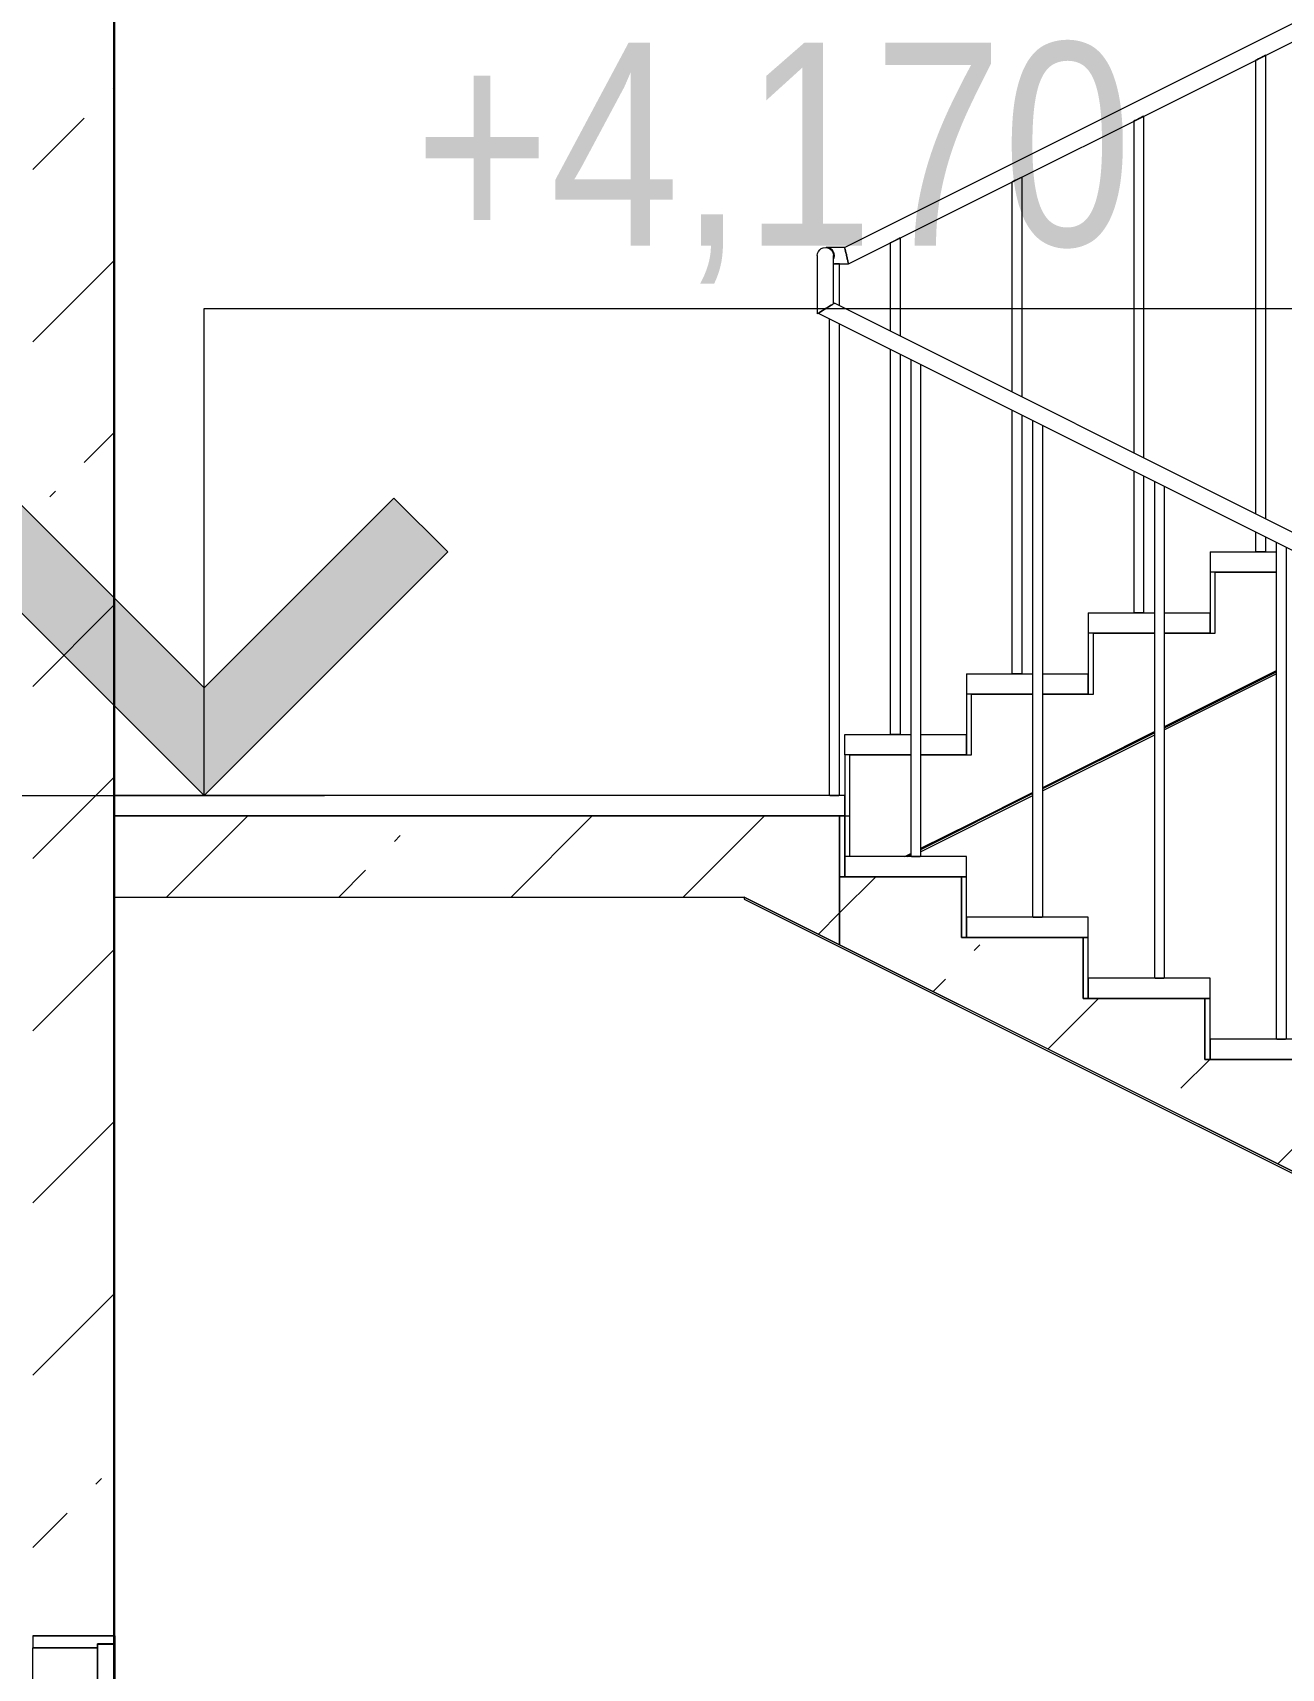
# Model space of a CAD drawing. Header units: millimetres. Extents: x -39507 to 33074, y -24219 to 30962.
# Drawn here: x 15867 to 18943, y 2020 to 6049 of the extents above; entities that cross this region are included whole.
import ezdxf

# ---------------------------------------------------------------- set-up
doc = ezdxf.new("R2010")
doc.units = ezdxf.units.MM
for name, color, linetype, lineweight in [('Балясины', 7, 'Continuous', 9), ('Верхние поручни', 7, 'Continuous', 9), ('Высотные отметки', 7, 'Continuous', 9), ('Двери', 7, 'Continuous', 9), ('Каркас_Импост', 7, 'Continuous', 9), ('Лестницы', 7, 'Continuous', 9), ('Лестницы-1', 7, 'Continuous', 18), ('Общие ребра', 7, 'Continuous', 9), ('Ограждение', 7, 'Continuous', 9), ('Панель', 7, 'Continuous', 9), ('Потолки', 7, 'Continuous', 9), ('Проступи_подступенки', 7, 'Continuous', 18), ('Проступи_подступенки-1', 7, 'Continuous', 9), ('Стены', 7, 'Continuous', 9), ('Структура _1_', 7, 'Continuous', 18), ('Штриховка разреза-2', 7, 'Continuous', 9)]:
    doc.layers.add(name, color=color, linetype=linetype, lineweight=lineweight)
doc.styles.add('Arial Narrow', font='ARIALN.TTF', dxfattribs={"height": 500})
pattern_1 = [(45, (-2885.9, 6475), (-424.264, 424.264), [600, -100, 20, -100]), (45, (-2885.9, 6899), (-424.264, 424.264), [])]

# ---------------------------------------------------------------- blocks, each defined once
blk = doc.blocks.new('Дверь - Однопольная - ДВ1__21х10-7160078-Разрез 2-2')
at = {"layer": 'Двери'}
for p, q in [((16027.1, 22217.1), (16027.1, 22018.3)), ((15990.7, 22150.8), (15986.4, 22168.6)), ((15986.6, 22168), (15990.7, 22150.7)), ((15990.7, 22150.7), (16009.1, 22137.5)), ((16015.3, 22033.1), (16015.3, 22125.3)), ((16067.1, 22052.5), (16067.1, 22097.5)), ((16075.4, 22097.5), (16067.1, 22097.5)), ((16075.4, 22097.5), (16075.4, 22052.5)), ((16104, 22080.4), (16075.4, 22080.4)), ((16113, 22080.4), (16100.9, 22080.4)), ((16067.1, 22052.5), (16075.4, 22052.5)), ((16075.4, 22070.4), (16104, 22070.4)), ((16095.8, 22076.4), (16095.8, 22074.4)), ((16096.9, 22076.4), (16096.9, 22074.4)), ((16100.9, 22070.4), (16113, 22070.4)), ((16117, 22074.4), (16117, 22076.4)), ((16118.1, 22074.4), (16118.1, 22076.4))]:
    blk.add_line(p, q, dxfattribs=at)
at = {"layer": 'Двери', "flags": 128}
for points in [[(16095.8, 22076.4), (16095.8, 22076.6), (16095.8, 22076.8), (16095.8, 22076.9), (16095.8, 22077.1), (16095.9, 22077.2), (16095.9, 22077.4), (16095.9, 22077.5), (16096, 22077.7), (16096, 22077.8), (16096.1, 22078), (16096.2, 22078.1), (16096.2, 22078.3), (16096.3, 22078.4), (16096.4, 22078.6), (16096.5, 22078.7), (16096.6, 22078.8), (16096.7, 22078.9), (16096.8, 22079.1), (16096.9, 22079.2), (16097, 22079.3), (16097.1, 22079.4), (16097.2, 22079.5), (16097.4, 22079.6), (16097.5, 22079.7), (16097.6, 22079.8), (16097.8, 22079.9), (16097.9, 22080), (16098, 22080), (16098.2, 22080.1), (16098.3, 22080.2), (16098.5, 22080.2), (16098.6, 22080.3), (16098.8, 22080.3), (16098.9, 22080.3), (16099.1, 22080.4), (16099.3, 22080.4), (16099.4, 22080.4), (16099.6, 22080.4), (16099.7, 22080.4), (16099.8, 22080.4)], [(16100.9, 22080.4), (16100, 22080.3), (16099.1, 22080), (16098.4, 22079.6), (16097.7, 22078.9), (16097.3, 22078.2), (16097, 22077.3), (16096.9, 22076.4)], [(16117, 22076.4), (16116.9, 22077.3), (16116.6, 22078.2), (16116.1, 22078.9), (16115.5, 22079.6), (16114.7, 22080), (16113.9, 22080.3), (16113, 22080.4)], [(16114.1, 22080.4), (16114.2, 22080.4), (16114.4, 22080.4), (16114.5, 22080.4), (16114.7, 22080.4), (16114.9, 22080.4), (16115, 22080.3), (16115.2, 22080.3), (16115.3, 22080.2), (16115.5, 22080.2), (16115.6, 22080.1), (16115.8, 22080.1), (16115.9, 22080), (16116, 22079.9), (16116.2, 22079.8), (16116.3, 22079.7), (16116.4, 22079.6), (16116.6, 22079.5), (16116.7, 22079.4), (16116.8, 22079.3), (16116.9, 22079.2), (16117, 22079.1), (16117.1, 22079), (16117.2, 22078.9), (16117.3, 22078.7), (16117.4, 22078.6), (16117.5, 22078.5), (16117.6, 22078.3), (16117.7, 22078.2), (16117.7, 22078), (16117.8, 22077.9), (16117.8, 22077.7), (16117.9, 22077.6), (16117.9, 22077.4), (16118, 22077.3), (16118, 22077.1), (16118, 22077), (16118, 22076.8), (16118.1, 22076.6), (16118.1, 22076.5), (16118.1, 22076.4)], [(15940.4, 22052.6), (15939.2, 22052.4), (15938, 22051.8), (15936.9, 22050.8), (15935.8, 22049.3), (15934.9, 22047.5), (15934.1, 22045.4), (15933.5, 22043.1), (15933.1, 22040.6), (15932.8, 22038), (15932.8, 22035.4), (15933, 22032.8), (15933.3, 22030.5), (15933.9, 22028.3), (15934.6, 22026.4), (15935.5, 22024.8), (15936.5, 22023.7), (15937.7, 22022.9), (15938.8, 22022.7)], [(15938.8, 22022.7), (15940, 22022.8), (15941.2, 22023.4), (15942.3, 22024.5), (15943.4, 22025.9), (15944.3, 22027.7), (15945.1, 22029.8), (15945.7, 22032.2), (15946.1, 22034.7), (15946.4, 22037.3), (15946.4, 22039.9), (15946.2, 22042.4), (15945.9, 22044.8), (15945.3, 22047), (15944.6, 22048.9), (15943.7, 22050.4), (15942.7, 22051.6), (15941.6, 22052.3), (15940.4, 22052.6)], [(16099.8, 22070.4), (16099.6, 22070.4), (16099.5, 22070.4), (16099.3, 22070.5), (16099.1, 22070.5), (16099, 22070.5), (16098.8, 22070.5), (16098.7, 22070.6), (16098.5, 22070.6), (16098.4, 22070.7), (16098.2, 22070.7), (16098.1, 22070.8), (16097.9, 22070.9), (16097.8, 22071), (16097.7, 22071), (16097.5, 22071.1), (16097.4, 22071.2), (16097.3, 22071.3), (16097.1, 22071.4), (16097, 22071.5), (16096.9, 22071.6), (16096.8, 22071.8), (16096.7, 22071.9), (16096.6, 22072), (16096.5, 22072.1), (16096.4, 22072.3), (16096.3, 22072.4), (16096.3, 22072.5), (16096.2, 22072.7), (16096.1, 22072.8), (16096.1, 22073), (16096, 22073.1), (16095.9, 22073.3), (16095.9, 22073.4), (16095.9, 22073.6), (16095.8, 22073.8), (16095.8, 22073.9), (16095.8, 22074.1), (16095.8, 22074.2), (16095.8, 22074.4), (16095.8, 22074.4)], [(16096.9, 22074.4), (16097, 22073.5), (16097.3, 22072.7), (16097.7, 22071.9), (16098.4, 22071.3), (16099.1, 22070.8), (16100, 22070.5), (16100.9, 22070.4)], [(16113, 22070.4), (16113.9, 22070.5), (16114.7, 22070.8), (16115.5, 22071.3), (16116.1, 22071.9), (16116.6, 22072.7), (16116.9, 22073.5), (16117, 22074.4)], [(16118.1, 22074.4), (16118.1, 22074.3), (16118, 22074.1), (16118, 22074), (16118, 22073.8), (16118, 22073.6), (16117.9, 22073.5), (16117.9, 22073.3), (16117.9, 22073.2), (16117.8, 22073), (16117.7, 22072.9), (16117.7, 22072.7), (16117.6, 22072.6), (16117.5, 22072.4), (16117.4, 22072.3), (16117.4, 22072.2), (16117.3, 22072), (16117.2, 22071.9), (16117.1, 22071.8), (16117, 22071.7), (16116.8, 22071.6), (16116.7, 22071.5), (16116.6, 22071.3), (16116.5, 22071.2), (16116.4, 22071.2), (16116.2, 22071.1), (16116.1, 22071), (16115.9, 22070.9), (16115.8, 22070.8), (16115.7, 22070.8), (16115.5, 22070.7), (16115.4, 22070.6), (16115.2, 22070.6), (16115.1, 22070.6), (16114.9, 22070.5), (16114.7, 22070.5), (16114.6, 22070.5), (16114.4, 22070.4), (16114.3, 22070.4), (16114.1, 22070.4), (16114.1, 22070.4)]]:
    blk.add_lwpolyline(points, dxfattribs=at)
at = {"layer": 'Двери'}
for centre, radius, start, end in [((16084, 22128.8), 105, 122.8143, 158.1234), ((16157, 22021.3), 225.3, 139.188, 173.8123), ((16157, 22021.3), 210.7, 142.0866, 177.9252), ((16000.3, 22125.3), 15, 0, 54.2438), ((16157, 22021.3), 225.3, 176.2822, 178.0596), ((15939.1, 22028.9), 7.3, 180, 0), ((16030.5, 22033.1), 15.2, 180, 257.1804)]:
    blk.add_arc(centre, radius, start, end, dxfattribs=at)
blk.add_open_spline([(15957.3, 22125.8), (15956.9, 22124.9), (15953.5, 22118.3), (15947.7, 22105.5), (15943.3, 22093.1), (15941.4, 22086.8)], degree=3, knots=[0.2825242, 0.2825242, 0.2825242, 0.2825242, 0.3333333, 0.6666667, 1, 1, 1, 1], dxfattribs=at)
for points in [[(15965.3, 22139.8), (15962.9, 22136), (15960.7, 22132), (15958.5, 22127.9)], [(15966.6, 22111.7), (15967.2, 22113), (15967.9, 22114.4), (15968.5, 22115.7)]]:
    blk.add_open_spline(points, degree=3, dxfattribs=at)
at = {"layer": 'Каркас_Импост'}
for p, q in [((15867.1, 23100), (15867.1, 23070)), ((16067.1, 23100), (15867.1, 23100)), ((16067.1, 23080), (16067.1, 23100)), ((15867.1, 23070), (16027.1, 23070)), ((16027.1, 23070), (15867.1, 23070)), ((15867.1, 21000), (15867.1, 23070)), ((16027.1, 23070), (16027.1, 23080)), ((16027.1, 23080), (16067.1, 23080)), ((16027.1, 21000), (16027.1, 23080)), ((16067.1, 23080), (16027.1, 23080)), ((16027.1, 23070), (16027.1, 21000)), ((16067.1, 23080), (16067.1, 21000)), ((16027.1, 21000), (15867.1, 21000)), ((16067.1, 21000), (16027.1, 21000))]:
    blk.add_line(p, q, dxfattribs=at)
at = {"layer": 'Панель'}
for p, q in [((16027.1, 23079), (16027.1, 21000)), ((16067.1, 23079), (16027.1, 23079)), ((16067.1, 21000), (16067.1, 23079)), ((16027.1, 21000), (16067.1, 21000))]:
    blk.add_line(p, q, dxfattribs=at)
blk = doc.blocks.new('Ограждение - 25mm-V131-Разрез 2-2')
at = {"layer": 'Балясины'}
for p, q in [((18879.2, 5981.3), (18879.2, 4863.7)), ((18891.7, 5987.6), (18897.1, 5990.3)), ((18904.2, 4851.3), (18904.2, 5993.8)), ((18879.2, 4819.2), (18879.2, 4770)), ((18904.2, 4770), (18904.2, 4806.7)), ((18891.7, 4770), (18880.9, 4770)), ((18880.9, 4770), (18891.7, 4770)), ((18891.7, 4770), (18898, 4770)), ((18898, 4770), (18891.7, 4770)), ((18898.4, 4770), (18902.5, 4770)), ((18902.5, 4770), (18898.4, 4770))]:
    blk.add_line(p, q, dxfattribs=at)
at = {"layer": 'Балясины', "flags": 128}
for points in [[(18891.7, 5987.6), (18886.3, 5984.9), (18881.9, 5982.7), (18879.5, 5981.5), (18881.9, 5982.7), (18886.3, 5984.9), (18891.7, 5987.6)], [(18898.5, 5991), (18901.5, 5992.5), (18903.9, 5993.7), (18901.5, 5992.5), (18897.1, 5990.3), (18891.7, 5987.6)]]:
    blk.add_lwpolyline(points, dxfattribs=at)
blk = doc.blocks.new('Ограждение - 25mm-V111-Разрез 2-2')
at = {"layer": 'Балясины'}
for p, q in [((18579.2, 22631.3), (18579.2, 21813.8)), ((18604.2, 21801.3), (18604.2, 22643.8)), ((18579.2, 21769.2), (18579.2, 21420)), ((18604.2, 21420), (18604.2, 21756.7)), ((18591.7, 21420), (18580.9, 21420)), ((18580.9, 21420), (18591.7, 21420)), ((18591.7, 21420), (18602.5, 21420)), ((18602.5, 21420), (18591.7, 21420))]:
    blk.add_line(p, q, dxfattribs=at)
at = {"layer": 'Балясины', "flags": 128}
for points in [[(18591.7, 22637.6), (18586.3, 22634.9), (18581.9, 22632.7), (18579.5, 22631.5), (18581.9, 22632.7), (18586.3, 22634.9), (18591.7, 22637.6)], [(18591.7, 22637.6), (18597.1, 22640.3), (18601.5, 22642.5), (18603.9, 22643.7), (18601.5, 22642.5), (18597.1, 22640.3), (18591.7, 22637.6)]]:
    blk.add_lwpolyline(points, dxfattribs=at)
blk = doc.blocks.new('Ограждение - 25mm-V112-Разрез 2-2')
at = {"layer": 'Балясины'}
for p, q in [((18304.2, 21951.4), (18304.2, 22493.8)), ((18279.2, 22481.3), (18279.2, 21963.9)), ((18279.2, 21919.2), (18279.2, 21270)), ((18304.2, 21270), (18304.2, 21906.7)), ((18291.7, 21270), (18280.9, 21270)), ((18280.9, 21270), (18291.7, 21270)), ((18291.7, 21270), (18302.5, 21270)), ((18302.5, 21270), (18291.7, 21270))]:
    blk.add_line(p, q, dxfattribs=at)
at = {"layer": 'Балясины', "flags": 128}
for points in [[(18291.7, 22487.6), (18286.3, 22484.9), (18281.9, 22482.7), (18279.5, 22481.5), (18281.9, 22482.7), (18286.3, 22484.9), (18291.7, 22487.6)], [(18291.7, 22487.6), (18297.1, 22490.3), (18301.5, 22492.5), (18303.9, 22493.7), (18301.5, 22492.5), (18297.1, 22490.3), (18291.7, 22487.6)]]:
    blk.add_lwpolyline(points, dxfattribs=at)
blk = doc.blocks.new('Ограждение - 25mm-V113-Разрез 2-2')
at = {"layer": 'Балясины'}
for p, q in [((17979.2, 22331.3), (17979.2, 22113.9)), ((18004.2, 22101.4), (18004.2, 22343.8)), ((17979.2, 22069.2), (17979.2, 21120)), ((18004.2, 21120), (18004.2, 22056.7)), ((17991.7, 21120), (17980.9, 21120)), ((17980.9, 21120), (17991.7, 21120)), ((17991.7, 21120), (18002.5, 21120)), ((18002.5, 21120), (17991.7, 21120))]:
    blk.add_line(p, q, dxfattribs=at)
at = {"layer": 'Балясины', "flags": 128}
for points in [[(17991.7, 22337.6), (17986.3, 22334.9), (17981.9, 22332.7), (17979.5, 22331.5), (17981.9, 22332.7), (17986.3, 22334.9), (17991.7, 22337.6)], [(17991.7, 22337.6), (17997.1, 22340.3), (18001.5, 22342.5), (18003.9, 22343.7), (18001.5, 22342.5), (17997.1, 22340.3), (17991.7, 22337.6)]]:
    blk.add_lwpolyline(points, dxfattribs=at)
blk = doc.blocks.new('Ограждение - 25mm-V115-Разрез 2-2')
at = {"layer": 'Балясины'}
for p, q in [((17841.7, 22280), (17852.5, 22280)), ((17854.2, 22280), (17841.7, 22280)), ((17854.2, 22176.4), (17854.2, 22280)), ((17829.2, 22144.2), (17829.2, 20970)), ((17854.2, 20970), (17854.2, 22131.7)), ((17852.5, 20970), (17830.9, 20970)), ((17830.9, 20970), (17852.5, 20970))]:
    blk.add_line(p, q, dxfattribs=at)
blk = doc.blocks.new('Ограждение - 25mm-V123-Разрез 2-2')
at = {"layer": 'Балясины'}
for p, q in [((18030, 17843.8), (18030, 16620)), ((18030.3, 17843.7), (18030.3, 17843.7)), ((18055, 16620), (18055, 17831.3)), ((18042.5, 16620), (18031.7, 16620)), ((18031.7, 16620), (18042.5, 16620)), ((18042.5, 16620), (18047.9, 16620)), ((18047.9, 16620), (18042.5, 16620)), ((18048.8, 16620), (18053.3, 16620)), ((18053.3, 16620), (18048.8, 16620))]:
    blk.add_line(p, q, dxfattribs=at)
blk = doc.blocks.new('Ограждение - 25mm-V92-Разрез 2-2')
at = {"layer": 'Балясины'}
for p, q in [((20430, -156.2), (20430, -1380)), ((20430.3, -156.3), (20430.3, -156.3)), ((20455, -1380), (20455, -168.7)), ((20442.5, -1380), (20431.7, -1380)), ((20431.7, -1380), (20442.5, -1380)), ((20442.5, -1380), (20453.3, -1380)), ((20453.3, -1380), (20442.5, -1380))]:
    blk.add_line(p, q, dxfattribs=at)
blk = doc.blocks.new('Ограждение - 25mm-V114-Разрез 2-2')
at = {"layer": 'Балясины'}
for p, q in [((17841.7, 22280), (17852.5, 22280)), ((17852.5, 22280), (17841.7, 22280)), ((17854.2, 22176.4), (17854.2, 22280)), ((17829.2, 22144.2), (17829.2, 20970)), ((17854.2, 20970), (17854.2, 22131.7)), ((17852.5, 20970), (17830.9, 20970)), ((17830.9, 20970), (17852.5, 20970))]:
    blk.add_line(p, q, dxfattribs=at)
blk = doc.blocks.new('Ограждение - 25mm-V141-Разрез 2-2')
at = {"layer": 'Балясины'}
for p, q in [((17829.2, 22144.2), (17829.2, 20970)), ((17829.5, 22144.1), (17829.5, 22144.1)), ((17854.2, 20970), (17854.2, 22131.7)), ((17841.7, 20970), (17830.9, 20970)), ((17830.9, 20970), (17841.7, 20970)), ((17841.7, 20970), (17852.5, 20970)), ((17852.5, 20970), (17841.7, 20970))]:
    blk.add_line(p, q, dxfattribs=at)
blk = doc.blocks.new('Ограждение - Ограждение-6836320-Разрез 2-2')
for name, p in [('Ограждение - 25mm-V131-Разрез 2-2', (0, 0)), ('Ограждение - 25mm-V111-Разрез 2-2', (0, -16800)), ('Ограждение - 25mm-V112-Разрез 2-2', (0, -16800)), ('Ограждение - 25mm-V113-Разрез 2-2', (0, -16800)), ('Ограждение - 25mm-V115-Разрез 2-2', (0, -16800)), ('Ограждение - 25mm-V114-Разрез 2-2', (0, -16800)), ('Ограждение - 25mm-V141-Разрез 2-2', (0, -16800)), ('Ограждение - 25mm-V123-Разрез 2-2', (0, -12600)), ('Ограждение - 25mm-V92-Разрез 2-2', (-2100, 5250)), ('Ограждение - 25mm-V92-Разрез 2-2', (-1800, 5100)), ('Ограждение - 25mm-V92-Разрез 2-2', (-1500, 4950))]:
    blk.add_blockref(name, p)
blk = doc.blocks.new('Тип верхнего поручня - Верхний поручень_Внутренний_-6837024-Разрез 2-2')
at = {"layer": 'Верхние поручни'}
for p, q in [((20343.2, 6758), (17867.1, 5520)), ((17876.6, 5480), (20387.9, 6735.7)), ((17867.1, 5520), (17821.7, 5520)), ((17799.6, 5500), (17799.6, 5356.7)), ((17839.5, 5480), (17876.6, 5480)), ((17839.6, 5381.4), (17839.6, 5500)), ((21767.1, 3420), (17841.7, 5382.7)), ((17801.7, 5358), (21757.7, 3380))]:
    blk.add_line(p, q, dxfattribs=at)
at = {"layer": 'Верхние поручни', "flags": 128}
for points in [[(17799.6, 5500), (17800.3, 5505.2), (17802.3, 5510), (17805.5, 5514.1), (17809.6, 5517.3), (17814.4, 5519.3), (17819.6, 5520)], [(17819.6, 5520), (17824.8, 5519.3), (17829.6, 5517.3), (17833.8, 5514.1), (17836.9, 5510), (17838.9, 5505.2), (17839.6, 5500)], [(17841.7, 5500), (17841, 5505.2), (17839, 5510), (17835.9, 5514.1), (17831.7, 5517.3), (17826.9, 5519.3), (17821.7, 5520)], [(17839.7, 5491.2), (17841, 5494.8), (17841.7, 5500)], [(17819.6, 5369), (17814.4, 5365.8), (17809.6, 5362.9), (17805.5, 5360.3), (17802.3, 5358.3), (17800.3, 5357.1), (17799.6, 5356.7)], [(17802.3, 5358.3), (17805.5, 5360.3), (17809.6, 5362.9), (17814.4, 5365.8), (17819.6, 5369)], [(17821.7, 5370.3), (17816.5, 5367.1), (17811.7, 5364.2), (17807.6, 5361.6), (17804.4, 5359.6)], [(17804.4, 5359.6), (17807.6, 5361.6), (17811.7, 5364.2), (17816.5, 5367.1), (17821.7, 5370.3)], [(17819.6, 5369), (17824.8, 5372.2), (17829.6, 5375.2), (17833.8, 5377.8), (17836.9, 5379.7)], [(17836.9, 5379.7), (17833.8, 5377.8), (17829.6, 5375.2), (17824.8, 5372.2), (17819.6, 5369)], [(17821.7, 5370.3), (17826.9, 5373.5), (17831.7, 5376.5), (17835.9, 5379.1), (17839, 5381), (17841, 5382.3), (17841.7, 5382.7)], [(17839, 5381), (17835.9, 5379.1), (17831.7, 5376.5), (17826.9, 5373.5), (17821.7, 5370.3)]]:
    blk.add_lwpolyline(points, dxfattribs=at)
at = {"layer": 'Верхние поручни'}
for points, knots in [([(17839, 5510), (17838.6, 5510.8), (17837.9, 5511.8), (17836.8, 5513.2), (17835.6, 5514.5), (17833.9, 5515.9), (17832.1, 5517.1), (17830.6, 5518), (17829.4, 5518.5), (17828.2, 5519), (17826.9, 5519.3), (17825.6, 5519.6), (17824.3, 5519.8), (17823, 5520), (17822.2, 5520), (17821.7, 5520)], [0.1666667, 0.1666667, 0.1666667, 0.1666667, 0.2083333, 0.2291667, 0.25, 0.2916667, 0.3333333, 0.3541667, 0.375, 0.3958333, 0.4166667, 0.4375, 0.4583333, 0.4791667, 0.5, 0.5, 0.5, 0.5]), ([(17871.8, 5500), (17871.4, 5501.7), (17870.6, 5505.2), (17869.5, 5510.1), (17868.5, 5514.3), (17867.5, 5518.6), (17867.1, 5520), (17867.1, 5520)], [0, 0, 0, 0, 0.0833333, 0.1666667, 0.25, 0.3333333, 0.5, 0.5, 0.5, 0.5]), ([(17839.7, 5491.2), (17839.9, 5491.6), (17840.4, 5492.8), (17841.4, 5495.6), (17841.7, 5498.3), (17841.7, 5500)], [0.8549357, 0.8549357, 0.8549357, 0.8549357, 0.875, 0.9166667, 1, 1, 1, 1]), ([(17841.7, 5500), (17841.7, 5501.7), (17841.4, 5504.4), (17840.4, 5507.2), (17839.9, 5508.3), (17839.8, 5508.6)], [0, 0, 0, 0, 0.0833333, 0.125, 0.1411819, 0.1411819, 0.1411819, 0.1411819]), ([(17869.8, 5508.6), (17870.1, 5507.5), (17870.7, 5504.7), (17871.4, 5501.7), (17871.8, 5500)], [0.8588181, 0.8588181, 0.8588181, 0.8588181, 0.9166667, 1, 1, 1, 1]), ([(17876.6, 5480), (17876.6, 5480), (17876.2, 5481.4), (17875.2, 5485.7), (17874.2, 5489.9), (17873.1, 5494.8), (17872.3, 5498.3), (17871.8, 5500)], [0.5, 0.5, 0.5, 0.5, 0.6666667, 0.75, 0.8333333, 0.9166667, 1, 1, 1, 1])]:
    blk.add_open_spline(points, degree=3, knots=knots, dxfattribs=at)
for points in [[(17867.8, 5517.3), (17868, 5516.4), (17868.5, 5514.3), (17869.1, 5511.5), (17869.5, 5510)], [(17871.8, 5500), (17872.3, 5498.3), (17873.1, 5494.8), (17874.2, 5489.9), (17875.2, 5485.7), (17875.7, 5483.6), (17875.9, 5482.7)]]:
    blk.add_open_spline(points, degree=3, dxfattribs=at)
blk = doc.blocks.new('Высотные отметки - Высотная отметка - Стрелка-4455449-Разрез 2-2')
at = {"layer": 'Высотные отметки'}
blk.add_hatch(color=256, dxfattribs=at).paths.add_polyline_path([(-36565.6, -5267.2), (-36098.4, -5734.3), (-35631.2, -5267.2), (-35498.4, -5400), (-36098.4, -6000), (-36698.4, -5400)], flags=0)
for p, q in [((-36098.4, -4800), (-39098.4, -4800)), ((-36098.4, -6000), (-36098.4, -4800)), ((-36565.6, -5267.2), (-36698.4, -5400)), ((-36098.4, -5734.3), (-36565.6, -5267.2)), ((-35631.2, -5267.2), (-36098.4, -5734.3)), ((-35498.4, -5400), (-35631.2, -5267.2)), ((-36698.4, -5400), (-36098.4, -6000)), ((-36098.4, -6000), (-35498.4, -5400)), ((-35002.8, -6000), (-36395.1, -6000))]:
    blk.add_line(p, q, dxfattribs=at)

msp = doc.modelspace()

# ---------------------------------------------------------------- hatches: boundary and pattern name
at = {"layer": 'Лестницы'}
h = msp.add_hatch(dxfattribs=at)
h.set_pattern_fill('FP_2', color=256, style=0, pattern_type=2)
h.set_pattern_definition(pattern_1)
h.paths.add_polyline_path([(17854.6, 3802.3), (17854.6, 4120), (16067.1, 4120), (16067.1, 3920), (17619.2, 3920), (17764.3, 3847.5)], flags=0)
h = msp.add_hatch(dxfattribs=at)
h.set_pattern_fill('FP_2', color=256, style=0, pattern_type=2)
h.set_pattern_definition(pattern_1)
h.paths.add_polyline_path([(21754.6, 1852.3), (21754.6, 2170), (21454.6, 2170), (21454.6, 2320), (21154.6, 2320), (21154.6, 2470), (20854.6, 2470), (20854.6, 2620), (20554.6, 2620), (20554.6, 2770), (20254.6, 2770), (20254.6, 2920), (19954.6, 2920), (19954.6, 3070), (19654.6, 3070), (19654.6, 3220), (19354.6, 3220), (19354.6, 3370), (19054.6, 3370), (19054.6, 3520), (18754.6, 3520), (18754.6, 3670), (18454.6, 3670), (18454.6, 3820), (18154.6, 3820), (18154.6, 3970), (17854.6, 3970), (17854.6, 3802.3), (21733.6, 1862.8)], flags=0)
at = {"layer": 'Штриховка разреза-2'}
h = msp.add_hatch(dxfattribs=at)
h.set_pattern_fill('FP_2', color=256, style=0, pattern_type=2)
h.set_pattern_definition(pattern_1)
h.paths.add_polyline_path([(16067.1, 5150), (16067.1, 12250), (15867.1, 12250), (15867.1, 5150)], flags=0)
h = msp.add_hatch(dxfattribs=at)
h.set_pattern_fill('FP_3', color=256, style=0, pattern_type=2)
h.set_pattern_definition([(0, (-2885.9, 6475), (812.8, 203.2), [67.056, -542.544, 67.056, -542.544, -3251.2]), (0, (-2885.9, 6475), (812.8, 203.2), [-1219.2, 67.056, -1152.144, 67.056, -542.544, -1422.4]), (0, (-2885.9, 6475), (812.8, 203.2), [-3048, 67.056, -339.344, 67.056, -948.944]), (120, (-2581.1, 6576.6), (-582.3764, 602.3054), [67.056, -542.544, 67.056, -3793.744]), (120, (-2581.1, 6576.6), (-582.3764, 602.3054), [-676.656, -542.544, 67.056, -1152.144, -2032]), (120, (-2581.1, 6576.6), (-582.3764, 602.3054), [-2438.4, 67.056, -542.544, 67.056, -1355.344]), (120, (-2581.1, 6576.6), (-582.3764, 602.3054), [-3115.056, -339.344, 67.056, -948.944]), (240, (-2479.5, 6983), (-230.4236, -805.5054), [67.056, -542.544, 67.056, -542.544, -3251.2]), (240, (-2479.5, 6983), (-230.4236, -805.5054), [-1219.2, 67.056, -1152.144, 67.056, -542.544, -1422.4]), (240, (-2479.5, 6983), (-230.4236, -805.5054), [-3048, 67.056, -339.344, 67.056, -948.944])])
h.paths.add_polyline_path([(14929.1, 5150), (15867.1, 5150), (15867.1, 5233), (8417.1, 5233), (8417.1, 5150), (12660.9, 5150)], flags=0)
h = msp.add_hatch(dxfattribs=at)
h.set_pattern_fill('FP_2', color=256, style=0, pattern_type=2)
h.set_pattern_definition(pattern_1)
h.paths.add_polyline_path([(-17870.4, 4900), (-10721.4, 4900), (-10721.4, 5150), (-17882.9, 5150), (-17882.9, 5050), (-17870.4, 5050)], flags=0)
h.paths.add_polyline_path([(3588.2, 4900), (16067.1, 4900), (16067.1, 5150), (3355.7, 5150), (3355.7, 4900)], flags=0)
h = msp.add_hatch(dxfattribs=at)
h.set_pattern_fill('FP_2', color=256, style=0, pattern_type=2)
h.set_pattern_definition(pattern_1)
h.paths.add_polyline_path([(16063.1, -100), (16067.1, -100), (16067.1, 0), (15867.1, 0), (15867.1, -100)], flags=0)
h.paths.add_polyline_path([(16067.1, 2100), (16067.1, 4900), (15867.1, 4900), (15867.1, 2100), (16063.1, 2100)], flags=0)

# ---------------------------------------------------------------- linework, layer by layer
at = {"layer": 'Высотные отметки'}
for p, q in [((16102.6, 4170), (16120.6, 4170)), ((16120.6, 4170), (16289.5, 4170))]:
    msp.add_line(p, q, dxfattribs=at)
at = {"layer": 'Лестницы'}
for p, q in [((18779.6, 4720), (18930.4, 4720)), ((18779.6, 4570), (18779.6, 4720)), ((18479.6, 4570), (18630.2, 4570)), ((18479.6, 4420), (18479.6, 4570)), ((18654.8, 4570), (18779.6, 4570)), ((18779.6, 4402.3), (18930.7, 4477.8)), ((18179.6, 4420), (18330.2, 4420)), ((18179.6, 4270), (18179.6, 4420)), ((18354.9, 4420), (18479.6, 4420)), ((18654.9, 4339.9), (18779.6, 4402.3)), ((18479.6, 4252.3), (18630.2, 4327.6)), ((17879.6, 4270), (18030.1, 4270)), ((17879.6, 4020), (17879.6, 4270)), ((18055, 4270), (18179.6, 4270)), ((18354.9, 4190), (18479.6, 4252.3)), ((18179.6, 4102.3), (18330.1, 4177.5)), ((17854.6, 4120), (17867.1, 4120)), ((17854.6, 3920), (17854.6, 4120)), ((17867.1, 4120), (17879.6, 4120)), ((17867.1, 4120), (17867.1, 3970)), ((17867.1, 3970), (17867.1, 4120)), ((17879.6, 4020), (17879.6, 4120)), ((18055, 4040), (18179.6, 4102.3)), ((18015, 4020), (18030, 4027.5))]:
    msp.add_line(p, q, dxfattribs=at)
at = {"layer": 'Лестницы-1'}
for p, q in [((17854.6, 4120), (16067.1, 4120)), ((16067.1, 4120), (16067.1, 3920)), ((17854.6, 3802.3), (17854.6, 4120)), ((18154.6, 3970), (17854.6, 3970)), ((17854.6, 3970), (17854.6, 3802.3)), ((18154.6, 3820), (18154.6, 3970)), ((16067.1, 3920), (17619.2, 3920)), ((17619.2, 3920), (17854.6, 3802.3)), ((17854.6, 3802.3), (21754.6, 1852.3)), ((18454.6, 3820), (18154.6, 3820)), ((18454.6, 3670), (18454.6, 3820)), ((18754.6, 3670), (18454.6, 3670)), ((18754.6, 3520), (18754.6, 3670)), ((19054.6, 3520), (18754.6, 3520))]:
    msp.add_line(p, q, dxfattribs=at)
at = {"layer": 'Общие ребра'}
for p, q in [((16067.1, 2100), (16067.1, 4900)), ((16067.1, 4900), (16067.1, 2100))]:
    msp.add_line(p, q, dxfattribs=at)
at = {"layer": 'Потолки'}
for p, q in [((18654.9, 4337.1), (18930.7, 4475)), ((18930.7, 4469.4), (18654.9, 4331.5)), ((18354.9, 4187.1), (18630.2, 4324.7)), ((18630.2, 4319.1), (18354.9, 4181.5)), ((18055, 4037.1), (18330.1, 4174.6)), ((18330.1, 4169.1), (18055, 4031.5)), ((18020.9, 4020), (18030, 4024.6))]:
    msp.add_line(p, q, dxfattribs=at)
at = {"layer": 'Проступи_подступенки'}
for p, q in [((17867.1, 4170), (16067.1, 4170)), ((16067.1, 4170), (16067.1, 4120)), ((17867.1, 4120), (17867.1, 4170)), ((16067.1, 4120), (17867.1, 4120)), ((17867.1, 4120), (17854.6, 4120)), ((17854.6, 4120), (17854.6, 3970)), ((17867.1, 3970), (17867.1, 4120)), ((18167.1, 4020), (17867.1, 4020)), ((17867.1, 4020), (17867.1, 3970)), ((18167.1, 3970), (18167.1, 4020)), ((17854.6, 3970), (17867.1, 3970)), ((17867.1, 3970), (18167.1, 3970)), ((18167.1, 3970), (18154.6, 3970)), ((18154.6, 3970), (18154.6, 3820)), ((18167.1, 3820), (18167.1, 3970)), ((18467.1, 3870), (18167.1, 3870)), ((18167.1, 3870), (18167.1, 3820)), ((18467.1, 3820), (18467.1, 3870)), ((18154.6, 3820), (18167.1, 3820)), ((18167.1, 3820), (18467.1, 3820)), ((18467.1, 3820), (18454.6, 3820)), ((18454.6, 3820), (18454.6, 3670)), ((18467.1, 3670), (18467.1, 3820)), ((18767.1, 3720), (18467.1, 3720)), ((18467.1, 3720), (18467.1, 3670)), ((18767.1, 3670), (18767.1, 3720)), ((18454.6, 3670), (18467.1, 3670)), ((18467.1, 3670), (18767.1, 3670)), ((18767.1, 3670), (18754.6, 3670)), ((18754.6, 3670), (18754.6, 3520)), ((18767.1, 3520), (18767.1, 3670)), ((19067.1, 3570), (18767.1, 3570)), ((18767.1, 3570), (18767.1, 3520)), ((18754.6, 3520), (18767.1, 3520)), ((18767.1, 3520), (19067.1, 3520))]:
    msp.add_line(p, q, dxfattribs=at)
at = {"layer": 'Проступи_подступенки-1'}
for p, q in [((18767.1, 4770), (18930.4, 4770)), ((18767.1, 4770), (18767.1, 4720)), ((18767.1, 4720), (18767.1, 4570)), ((18779.6, 4720), (18767.1, 4720)), ((18930.4, 4720), (18767.1, 4720)), ((18779.6, 4570), (18779.6, 4720)), ((18467.1, 4620), (18630.7, 4620)), ((18467.1, 4620), (18467.1, 4570)), ((18654.4, 4620), (18767.1, 4620)), ((18767.1, 4570), (18767.1, 4620)), ((18467.1, 4570), (18467.1, 4420)), ((18479.6, 4570), (18467.1, 4570)), ((18630.2, 4570), (18467.1, 4570)), ((18479.6, 4420), (18479.6, 4570)), ((18767.1, 4570), (18654.8, 4570)), ((18767.1, 4570), (18779.6, 4570)), ((18167.1, 4470), (18330.2, 4470)), ((18167.1, 4470), (18167.1, 4420)), ((18354.9, 4470), (18467.1, 4470)), ((18467.1, 4420), (18467.1, 4470)), ((18167.1, 4420), (18167.1, 4270)), ((18179.6, 4420), (18167.1, 4420)), ((18330.2, 4420), (18167.1, 4420)), ((18179.6, 4270), (18179.6, 4420)), ((18467.1, 4420), (18354.9, 4420)), ((18467.1, 4420), (18479.6, 4420)), ((17867.1, 4320), (18030.1, 4320)), ((17867.1, 4270), (17867.1, 4320)), ((18054.9, 4320), (18167.1, 4320)), ((18167.1, 4270), (18167.1, 4320)), ((18030.1, 4270), (17867.1, 4270)), ((17867.1, 4270), (17867.1, 4120)), ((17879.6, 4270), (17867.1, 4270)), ((17879.6, 4120), (17879.6, 4270)), ((18167.1, 4270), (18055, 4270)), ((18167.1, 4270), (18179.6, 4270)), ((17867.1, 4120), (17879.6, 4120))]:
    msp.add_line(p, q, dxfattribs=at)
at = {"layer": 'Стены'}
for p, q in [((16067.1, 5150), (16067.1, 4900)), ((16067.1, 2100), (15867.1, 2100)), ((16069.1, 2100), (16067.1, 2100)), ((16069.1, 2100), (16069.1, 1097.5))]:
    msp.add_line(p, q, dxfattribs=at)
at = {"layer": 'Структура _1_'}
for p, q in [((16069.1, 2100), (16069.1, 12600)), ((16067.1, 12500), (16067.1, 4900)), ((16067.1, 5150), (16067.1, 12250)), ((16067.1, 4900), (16067.1, 5150)), ((21819.2, 1819.5), (17619.2, 3920)), ((17619.2, 3920), (17619.2, 3914.4)), ((17619.2, 3914.4), (21819.2, 1814)), ((15867.1, 2100), (16067.1, 2100)), ((16067.1, 2100), (16069.1, 2100))]:
    msp.add_line(p, q, dxfattribs=at)

# ---------------------------------------------------------------- block references
at = {"layer": 'Верхние поручни'}
msp.add_blockref('Тип верхнего поручня - Верхний поручень_Внутренний_-6837024-Разрез 2-2', (0, 0), dxfattribs=at)
at = {"layer": 'Высотные отметки', "extrusion": (0, 0, -1)}
msp.add_blockref('Высотные отметки - Высотная отметка - Стрелка-4455449-Разрез 2-2', (19808.9, 10170), dxfattribs=at)
at = {"layer": 'Двери'}
msp.add_blockref('Дверь - Однопольная - ДВ1__21х10-7160078-Разрез 2-2', (0, -21000), dxfattribs=at)
at = {"layer": 'Ограждение'}
msp.add_blockref('Ограждение - Ограждение-6836320-Разрез 2-2', (0, 0), dxfattribs=at)

# ---------------------------------------------------------------- texts
at = {"layer": 'Высотные отметки', "insert": (16806.8, 6024.3), "char_height": 500, "width": 2118.479, "attachment_point": 1, "line_spacing_factor": 0.974696, "style": 'Arial Narrow'}
msp.add_mtext('+4,170', dxfattribs=at)

doc.saveas('drawing.dxf')
